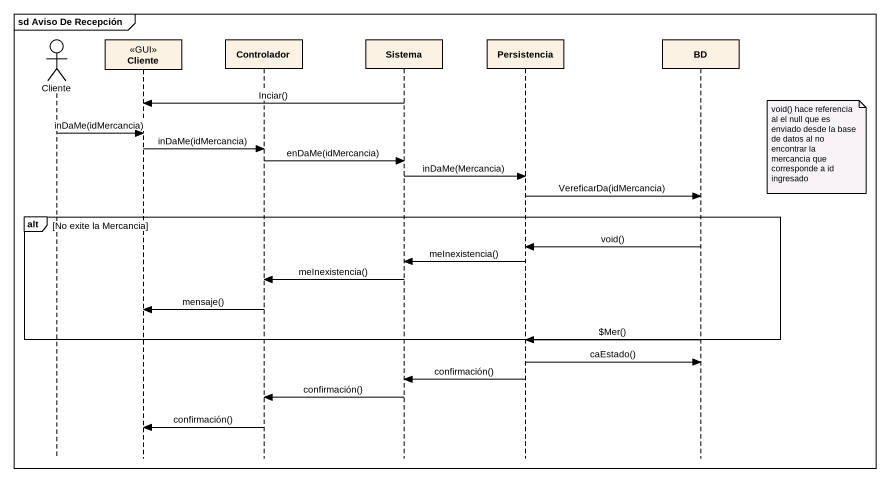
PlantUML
@startuml
mainframe sd Aviso De Recepción
hide footbox
actor Cliente
participant "Cliente" as Cliente_2 <<GUI>>
participant Controlador
participant Sistema
participant Persistencia
participant BD

Sistema -> Cliente_2 : Inciar()
Cliente -> Cliente_2 : inDaMe(idMercancia)
note right of BD : void() hace referencia al el null que es enviado desde la base de datos al no encontrar la mercancia que corresponde a id ingresado
Cliente_2 -> Controlador : inDaMe(idMercancia)
Controlador -> Sistema : enDaMe(idMercancia)
Sistema -> Persistencia : inDaMe(Mercancia)
Persistencia -> BD : VereficarDa(idMercancia)
alt No exite la Mercancia
  BD -> Persistencia : void()
  Persistencia -> Sistema : meInexistencia()
  Sistema -> Controlador : meInexistencia()
  Controlador -> Cliente_2 : mensaje()
  BD -> Persistencia : ~$Mer()
end
Persistencia -> BD : caEstado()
Persistencia -> Sistema : confirmación()
Sistema -> Controlador : confirmación()
Controlador -> Cliente_2 : confirmación()
@enduml
